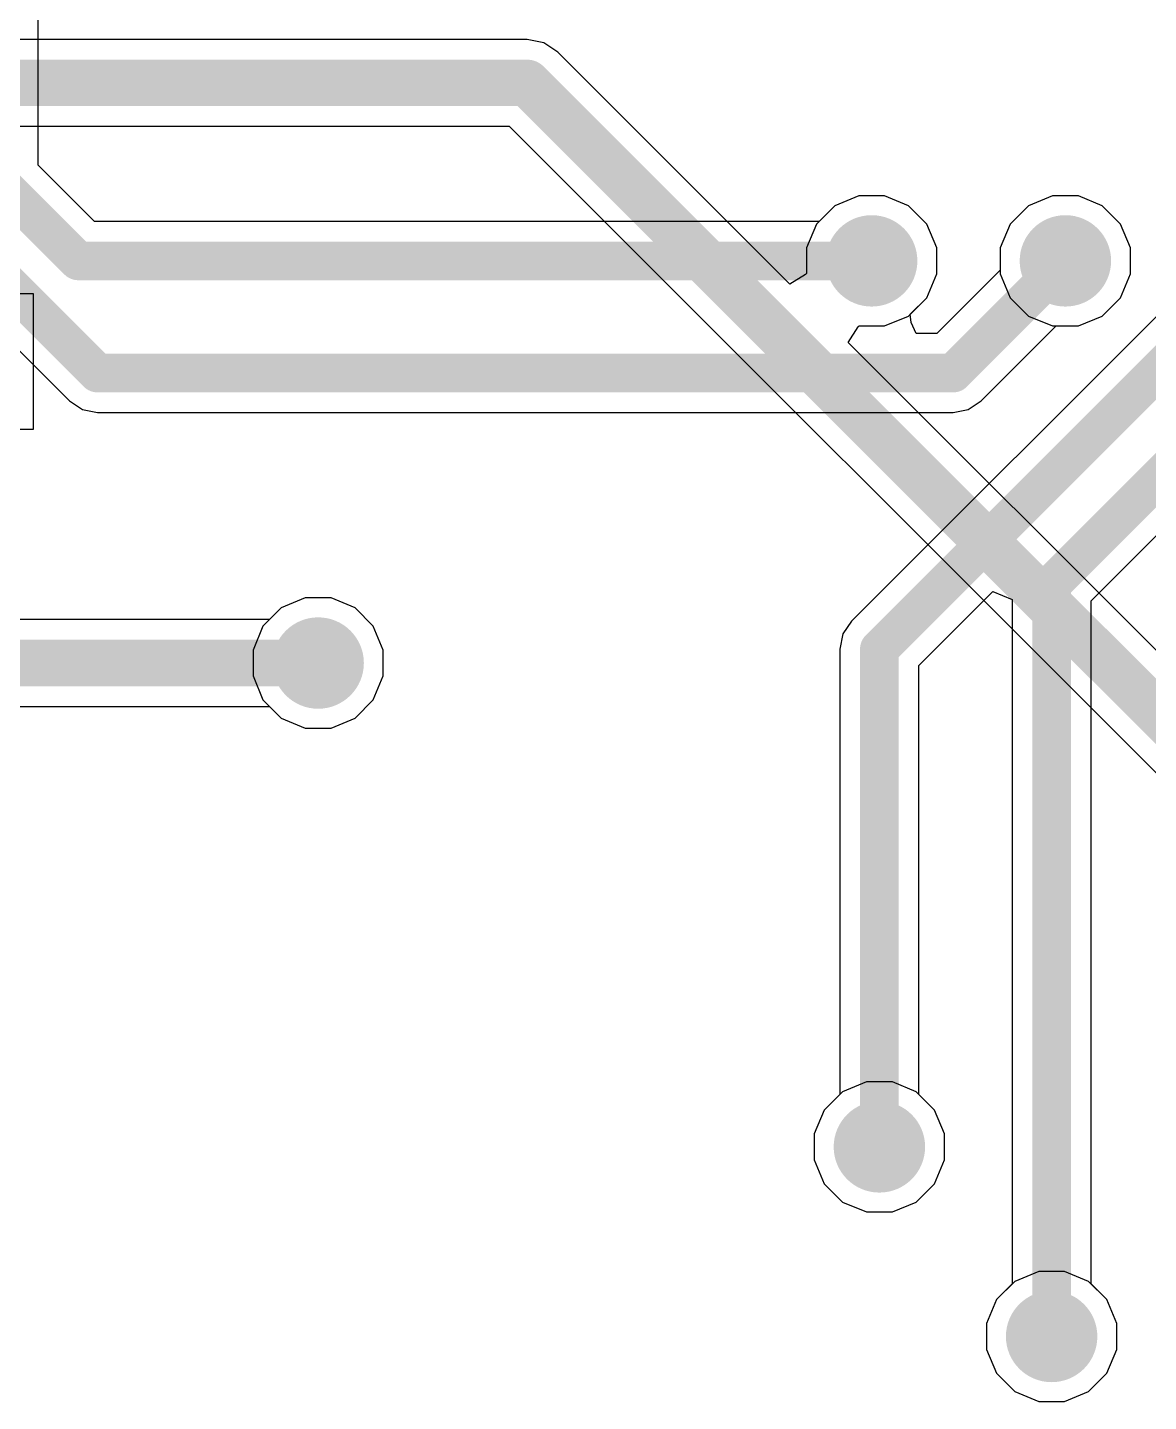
# Model space of a CAD drawing. Header units: millimetres. Extents: x -0.2 to 45, y 0 to 49.7.
# Drawn here: x 15.16 to 22.52, y 21.98 to 31 of the extents above; entities that cross this region are included whole.
import ezdxf

# ---------------------------------------------------------------- set-up
doc = ezdxf.new("R2010")
doc.units = ezdxf.units.MM
for name, color, linetype in [('BottomLayer', 5, 'Continuous'), ('TopLayer', 1, 'Continuous'), ('ViaHoleLayer', 16, 'Continuous')]:
    doc.layers.add(name, color=color, linetype=linetype)

msp = doc.modelspace()

# ---------------------------------------------------------------- hatches: boundary and pattern name
at = {"layer": 'BottomLayer'}
h = msp.add_hatch(color=5, dxfattribs=at)
edge = h.paths.add_edge_path()
edge.add_arc((20.70101524, 29.464), 0.2999994, 0, 360)
h = msp.add_hatch(color=5, dxfattribs=at)
edge = h.paths.add_edge_path()
edge.add_arc((21.97241732, 29.464), 0.2999994, 0, 360)
h = msp.add_hatch(color=5, dxfattribs=at)
edge = h.paths.add_edge_path()
edge.add_arc((17.06881524, 26.82379954), 0.2999994, 0, 360)
h = msp.add_hatch(color=5, dxfattribs=at)
edge = h.paths.add_edge_path()
edge.add_arc((20.75181524, 23.6474), 0.2999994, 0, 360)
h = msp.add_hatch(color=5, dxfattribs=at)
edge = h.paths.add_edge_path()
edge.add_arc((21.88211524, 22.4028), 0.2999994, 0, 360)
at = {"layer": 'TopLayer'}
h = msp.add_hatch(color=1, dxfattribs=at)
edge = h.paths.add_edge_path()
edge.add_arc((20.70101524, 29.464), 0.2999994, 0, 360)
h = msp.add_hatch(color=1, dxfattribs=at)
edge = h.paths.add_edge_path()
edge.add_arc((21.97241732, 29.464), 0.2999994, 0, 360)
h = msp.add_hatch(color=1, dxfattribs=at)
edge = h.paths.add_edge_path()
edge.add_arc((17.06881524, 26.82379954), 0.2999994, 0, 360)
h = msp.add_hatch(color=1, dxfattribs=at)
edge = h.paths.add_edge_path()
edge.add_arc((20.75181524, 23.6474), 0.2999994, 0, 360)
h = msp.add_hatch(color=1, dxfattribs=at)
edge = h.paths.add_edge_path()
edge.add_arc((21.88211524, 22.4028), 0.2999994, 0, 360)
at = {"layer": 'ViaHoleLayer'}
h = msp.add_hatch(color=16, dxfattribs=at)
edge = h.paths.add_edge_path()
edge.add_arc((20.70101524, 29.464), 0.1499997, 0, 360)
h = msp.add_hatch(color=16, dxfattribs=at)
edge = h.paths.add_edge_path()
edge.add_arc((21.97241732, 29.464), 0.1499997, 0, 360)
h = msp.add_hatch(color=16, dxfattribs=at)
edge = h.paths.add_edge_path()
edge.add_arc((17.06881524, 26.82379954), 0.1499997, 0, 360)
h = msp.add_hatch(color=16, dxfattribs=at)
edge = h.paths.add_edge_path()
edge.add_arc((20.75181524, 23.6474), 0.1499997, 0, 360)
h = msp.add_hatch(color=16, dxfattribs=at)
edge = h.paths.add_edge_path()
edge.add_arc((21.88211524, 22.4028), 0.1499997, 0, 360)

# ---------------------------------------------------------------- linework, layer by layer
at = {"layer": 'BottomLayer'}
for p, q in [((18.44040254, 30.9172737), (7.71039098, 30.9172737)), ((18.44041524, 30.91727624), (18.44040254, 30.9172737)), ((18.54943204, 30.89558972), (18.44041524, 30.91727624)), ((18.64185248, 30.83383724), (18.54943204, 30.89558972)), ((20.16478568, 29.31090404), (18.64185248, 30.83383724)), ((11.39995942, 30.34752629999999), (18.32241446, 30.34752629999999)), ((18.32241446, 30.34752629999999), (22.96337292, 25.70657038)), ((20.61608018, 29.8909994), (20.4591412, 29.82599064)), ((20.7859503, 29.8909994), (20.61608018, 29.8909994)), ((20.94288928, 29.82599064), (20.7859503, 29.8909994)), ((21.88748226, 29.8909994), (21.73054328, 29.82599064)), ((22.05735238, 29.8909994), (21.88748226, 29.8909994)), ((22.21429136, 29.82599064), (22.05735238, 29.8909994)), ((20.4591412, 29.82599064), (20.3390246, 29.70587404)), ((21.06300588, 29.70587404), (20.94288928, 29.82599064)), ((21.73054328, 29.82599064), (21.61042668, 29.70587404)), ((22.33440796, 29.70587404), (22.21429136, 29.82599064)), ((20.3390246, 29.70587404), (20.27401584, 29.54893506)), ((21.12801464, 29.54893506), (21.06300588, 29.70587404)), ((21.61042668, 29.70587404), (21.54541792, 29.54893506)), ((22.39941672, 29.54893506), (22.33440796, 29.70587404)), ((20.27401584, 29.54893506), (20.27401584, 29.38127982)), ((21.12801464, 29.37906494), (21.12801464, 29.54893506)), ((21.54541792, 29.54893506), (21.54541792, 29.37906494)), ((22.39941672, 29.37906494), (22.39941672, 29.54893506)), ((20.26754138, 29.37502634), (20.16478568, 29.31090404)), ((20.27401584, 29.38127982), (20.26754138, 29.37502634)), ((21.06300588, 29.22212596), (21.12801464, 29.37906494)), ((21.54541792, 29.37906494), (21.61042668, 29.22212596)), ((22.33440796, 29.22212596), (22.39941672, 29.37906494)), ((15.20191524, 29.2481), (14.85696292, 29.2481)), ((15.20191524, 28.3591), (15.20191524, 29.2481)), ((20.94288928, 29.10200936), (21.06300588, 29.22212596)), ((21.61042668, 29.22212596), (21.73054328, 29.10200936)), ((22.21429136, 29.10200936), (22.33440796, 29.22212596)), ((20.7859503, 29.0370006), (20.94288928, 29.10200936)), ((21.73054328, 29.10200936), (21.88748226, 29.0370006)), ((22.05735238, 29.0370006), (22.21429136, 29.10200936)), ((20.54791928, 28.92777044), (20.61204158, 29.03052614)), ((20.61204158, 29.03052614), (20.61829506, 29.0370006)), ((20.61829506, 29.0370006), (20.7859503, 29.0370006)), ((21.88748226, 29.0370006), (22.05735238, 29.0370006)), ((23.28281348, 26.1928737), (20.54791928, 28.92777044)), ((14.49071524, 28.3591), (15.20191524, 28.3591)), ((16.98388018, 27.25079894), (16.8269412, 27.18579018)), ((17.1537503, 27.25079894), (16.98388018, 27.25079894)), ((17.31068928, 27.18579018), (17.1537503, 27.25079894)), ((16.8269412, 27.18579018), (16.74982426, 27.10867324)), ((17.43080588, 27.06567358), (17.31068928, 27.18579018)), ((16.74982426, 27.10867324), (8.6763987, 27.10867324)), ((17.49581464, 26.9087346), (17.43080588, 27.06567358)), ((17.49581464, 26.73886448), (17.49581464, 26.9087346)), ((17.43080588, 26.5819255), (17.49581464, 26.73886448)), ((8.558413159999999, 26.53892584), (16.74982426, 26.53892584)), ((16.74982426, 26.53892584), (16.8269412, 26.4618089)), ((17.31068928, 26.4618089), (17.43080588, 26.5819255)), ((16.8269412, 26.4618089), (16.98388018, 26.39680014)), ((17.1537503, 26.39680014), (17.31068928, 26.4618089)), ((16.98388018, 26.39680014), (17.1537503, 26.39680014)), ((20.5099412, 24.00939064), (20.3898246, 23.88927404)), ((20.66688018, 24.0743994), (20.5099412, 24.00939064)), ((20.8367503, 24.0743994), (20.66688018, 24.0743994)), ((20.99368928, 24.00939064), (20.8367503, 24.0743994)), ((21.11380588, 23.88927404), (20.99368928, 24.00939064)), ((20.3898246, 23.88927404), (20.32481584, 23.73233506)), ((21.17881464, 23.73233506), (21.11380588, 23.88927404)), ((20.32481584, 23.73233506), (20.32481584, 23.56246494)), ((21.17881464, 23.56246494), (21.17881464, 23.73233506)), ((20.32481584, 23.56246494), (20.3898246, 23.40552596)), ((21.11380588, 23.40552596), (21.17881464, 23.56246494)), ((20.3898246, 23.40552596), (20.5099412, 23.28540936)), ((20.99368928, 23.28540936), (21.11380588, 23.40552596)), ((20.5099412, 23.28540936), (20.66688018, 23.2204006)), ((20.8367503, 23.2204006), (20.99368928, 23.28540936)), ((20.66688018, 23.2204006), (20.8367503, 23.2204006)), ((21.79718018, 22.8297994), (21.6402412, 22.76479064)), ((21.9670503, 22.8297994), (21.79718018, 22.8297994)), ((22.12398928, 22.76479064), (21.9670503, 22.8297994)), ((21.6402412, 22.76479064), (21.5201246, 22.64467404)), ((22.24410588, 22.64467404), (22.12398928, 22.76479064)), ((21.5201246, 22.64467404), (21.45511584, 22.48773506)), ((22.30911464, 22.48773506), (22.24410588, 22.64467404)), ((21.45511584, 22.48773506), (21.45511584, 22.31786494)), ((22.30911464, 22.31786494), (22.30911464, 22.48773506)), ((21.45511584, 22.31786494), (21.5201246, 22.16092596)), ((22.24410588, 22.16092596), (22.30911464, 22.31786494)), ((21.5201246, 22.16092596), (21.6402412, 22.04080936)), ((22.12398928, 22.04080936), (22.24410588, 22.16092596)), ((21.6402412, 22.04080936), (21.79718018, 21.9758006)), ((21.9670503, 21.9758006), (22.12398928, 22.04080936)), ((21.79718018, 21.9758006), (21.9670503, 21.9758006))]:
    msp.add_line(p, q, dxfattribs=at)
at = {"layer": 'BottomLayer', "const_width": 0.3048}
for points in [[(7.391399999999999, 30.6324), (18.44041524, 30.6324)], [(18.44041524, 30.6324), (23.16481524, 25.908)], [(8.55840046, 26.82379954), (17.06881524, 26.82379954)]]:
    msp.add_lwpolyline(points, dxfattribs=at)
at = {"layer": 'BottomLayer', "const_width": 0.1524}
for points in [[(18.36421524, 30.6324, 1), (18.51661524, 30.6324, 1)], [(18.36421524, 30.6324, 1), (18.51661524, 30.6324, 1)], [(16.99261524, 26.82379954, 1), (17.14501524, 26.82379954, 1)]]:
    msp.add_lwpolyline(points, format="xyb", close=True, dxfattribs=at)
at = {"layer": 'TopLayer'}
for p, q in [((15.23139448, 30.09286844), (15.23139448, 31.77109978)), ((15.60128706, 29.72297586), (15.23139448, 30.09286844)), ((20.61608018, 29.8909994), (20.4591412, 29.82599064)), ((20.7859503, 29.8909994), (20.61608018, 29.8909994)), ((20.94288928, 29.82599064), (20.7859503, 29.8909994)), ((21.88748226, 29.8909994), (21.73054328, 29.82599064)), ((22.05735238, 29.8909994), (21.88748226, 29.8909994)), ((22.21429136, 29.82599064), (22.05735238, 29.8909994)), ((20.4591412, 29.82599064), (20.35612642, 29.72297586)), ((21.06300588, 29.70587404), (20.94288928, 29.82599064)), ((21.73054328, 29.82599064), (21.61042668, 29.70587404)), ((22.33440796, 29.70587404), (22.21429136, 29.82599064)), ((14.28929324, 29.69287431999999), (15.4378914, 28.54427616)), ((20.35612642, 29.72297586), (15.60128706, 29.72297586)), ((21.12801464, 29.54893506), (21.06300588, 29.70587404)), ((21.61042668, 29.70587404), (21.54541792, 29.54893506)), ((22.39941672, 29.54893506), (22.33440796, 29.70587404)), ((22.9766749, 29.50692346), (20.5686914, 27.09893996)), ((21.12801464, 29.37906494), (21.12801464, 29.54893506)), ((21.54541792, 29.54893506), (21.54541792, 29.40324828)), ((22.39941672, 29.37906494), (22.39941672, 29.54893506)), ((21.06300588, 29.22212596), (21.12801464, 29.37906494)), ((21.54541792, 29.40324828), (21.1285455, 28.98637586)), ((22.33440796, 29.22212596), (22.39941672, 29.37906494)), ((20.95425578, 29.11337586), (21.06300588, 29.22212596)), ((22.21429136, 29.10200936), (22.33440796, 29.22212596)), ((20.96095122, 29.06049306), (20.95425578, 29.11337586)), ((20.99319144, 28.98637586), (20.96095122, 29.06049306)), ((22.05735238, 29.0370006), (22.21429136, 29.10200936)), ((21.1285455, 28.98637586), (20.99319144, 28.98637586)), ((21.41894116, 28.54427616), (21.9116656, 29.0370006)), ((21.9116656, 29.0370006), (22.05735238, 29.0370006)), ((15.4378914, 28.54427616), (15.52190952, 28.48813708)), ((21.33492304, 28.48813708), (21.41894116, 28.54427616)), ((15.52190952, 28.48813708), (15.62101524, 28.46842414)), ((15.62101524, 28.46842414), (21.23581732, 28.46842414)), ((21.23581732, 28.46842414), (21.33492304, 28.48813708)), ((22.1410911, 27.23173878), (22.69446566, 27.78511334)), ((16.98388018, 27.25079894), (16.8269412, 27.18579018)), ((17.1537503, 27.25079894), (16.98388018, 27.25079894)), ((17.31068928, 27.18579018), (17.1537503, 27.25079894)), ((21.0107911, 26.8085443), (21.49613938, 27.29389258)), ((21.49613938, 27.29389258), (21.62313938, 27.24128664)), ((16.8269412, 27.18579018), (16.7068246, 27.06567358)), ((17.43080588, 27.06567358), (17.31068928, 27.18579018)), ((21.62313938, 27.24128664), (21.62313938, 22.74768882)), ((22.1410911, 22.74768882), (22.1410911, 27.23173878)), ((16.7068246, 27.06567358), (16.64181584, 26.9087346)), ((17.49581464, 26.9087346), (17.43080588, 27.06567358)), ((20.5686914, 27.09893996), (20.51255232, 27.01492184)), ((20.51255232, 27.01492184), (20.49283938, 26.91581612)), ((16.64181584, 26.9087346), (16.64181584, 26.73886448)), ((17.49581464, 26.73886448), (17.49581464, 26.9087346)), ((20.49283938, 26.91581612), (20.49283938, 23.99228882)), ((21.0107911, 23.99228882), (21.0107911, 26.8085443)), ((16.64181584, 26.73886448), (16.7068246, 26.5819255)), ((17.43080588, 26.5819255), (17.49581464, 26.73886448)), ((16.7068246, 26.5819255), (16.8269412, 26.4618089)), ((17.31068928, 26.4618089), (17.43080588, 26.5819255)), ((16.8269412, 26.4618089), (16.98388018, 26.39680014)), ((17.1537503, 26.39680014), (17.31068928, 26.4618089)), ((16.98388018, 26.39680014), (17.1537503, 26.39680014)), ((20.49283938, 23.99228882), (20.3898246, 23.88927404)), ((21.11380588, 23.88927404), (21.0107911, 23.99228882)), ((20.3898246, 23.88927404), (20.32481584, 23.73233506)), ((21.17881464, 23.73233506), (21.11380588, 23.88927404)), ((20.32481584, 23.73233506), (20.32481584, 23.56246494)), ((21.17881464, 23.56246494), (21.17881464, 23.73233506)), ((20.32481584, 23.56246494), (20.3898246, 23.40552596)), ((21.11380588, 23.40552596), (21.17881464, 23.56246494)), ((20.3898246, 23.40552596), (20.5099412, 23.28540936)), ((20.99368928, 23.28540936), (21.11380588, 23.40552596)), ((20.5099412, 23.28540936), (20.66688018, 23.2204006)), ((20.8367503, 23.2204006), (20.99368928, 23.28540936)), ((20.66688018, 23.2204006), (20.8367503, 23.2204006)), ((21.62313938, 22.74768882), (21.5201246, 22.64467404)), ((22.24410588, 22.64467404), (22.1410911, 22.74768882)), ((21.5201246, 22.64467404), (21.45511584, 22.48773506)), ((22.30911464, 22.48773506), (22.24410588, 22.64467404)), ((21.45511584, 22.48773506), (21.45511584, 22.31786494)), ((22.30911464, 22.31786494), (22.30911464, 22.48773506)), ((21.45511584, 22.31786494), (21.5201246, 22.16092596)), ((22.24410588, 22.16092596), (22.30911464, 22.31786494)), ((21.5201246, 22.16092596), (21.6402412, 22.04080936)), ((22.12398928, 22.04080936), (22.24410588, 22.16092596)), ((21.6402412, 22.04080936), (21.79718018, 21.9758006)), ((21.9670503, 21.9758006), (22.12398928, 22.04080936)), ((21.79718018, 21.9758006), (21.9670503, 21.9758006))]:
    msp.add_line(p, q, dxfattribs=at)
at = {"layer": 'TopLayer', "const_width": 0.254}
for points in [[(14.97241862, 29.98559662), (15.49401524, 29.464)], [(14.47241708, 29.87599816), (15.62101524, 28.7274)], [(15.49401524, 29.464), (20.70101524, 29.464)], [(21.23581732, 28.7274), (21.97241732, 29.464)], [(20.75181524, 26.91581612), (23.15979874, 29.32379962)], [(21.88211524, 27.3390106), (23.36690526, 28.82380062)], [(15.62101524, 28.7274), (21.23581732, 28.7274)], [(21.88211524, 22.4028), (21.88211524, 27.3390106)], [(20.75181524, 23.6474), (20.75181524, 26.91581612)]]:
    msp.add_lwpolyline(points, dxfattribs=at)
at = {"layer": 'TopLayer', "const_width": 0.127}
for points in [[(15.43051524, 29.464, 1), (15.55751524, 29.464, 1)], [(15.43051524, 29.464, 1), (15.55751524, 29.464, 1)], [(20.63751524, 29.464, 1), (20.76451524, 29.464, 1)], [(21.90891732, 29.464, 1), (22.03591732, 29.464, 1)], [(15.55751524, 28.7274, 1), (15.68451524, 28.7274, 1)], [(15.55751524, 28.7274, 1), (15.68451524, 28.7274, 1)], [(21.17231732, 28.7274, 1), (21.29931732, 28.7274, 1)], [(21.17231732, 28.7274, 1), (21.29931732, 28.7274, 1)], [(21.81861524, 27.3390106, 1), (21.94561524, 27.3390106, 1)], [(21.81861524, 27.3390106, 1), (21.94561524, 27.3390106, 1)], [(20.68831524, 26.91581612, 1), (20.81531524, 26.91581612, 1)], [(20.68831524, 26.91581612, 1), (20.81531524, 26.91581612, 1)], [(20.68831524, 23.6474, 1), (20.81531524, 23.6474, 1)], [(21.81861524, 22.4028, 1), (21.94561524, 22.4028, 1)]]:
    msp.add_lwpolyline(points, format="xyb", close=True, dxfattribs=at)

doc.saveas('drawing.dxf')
